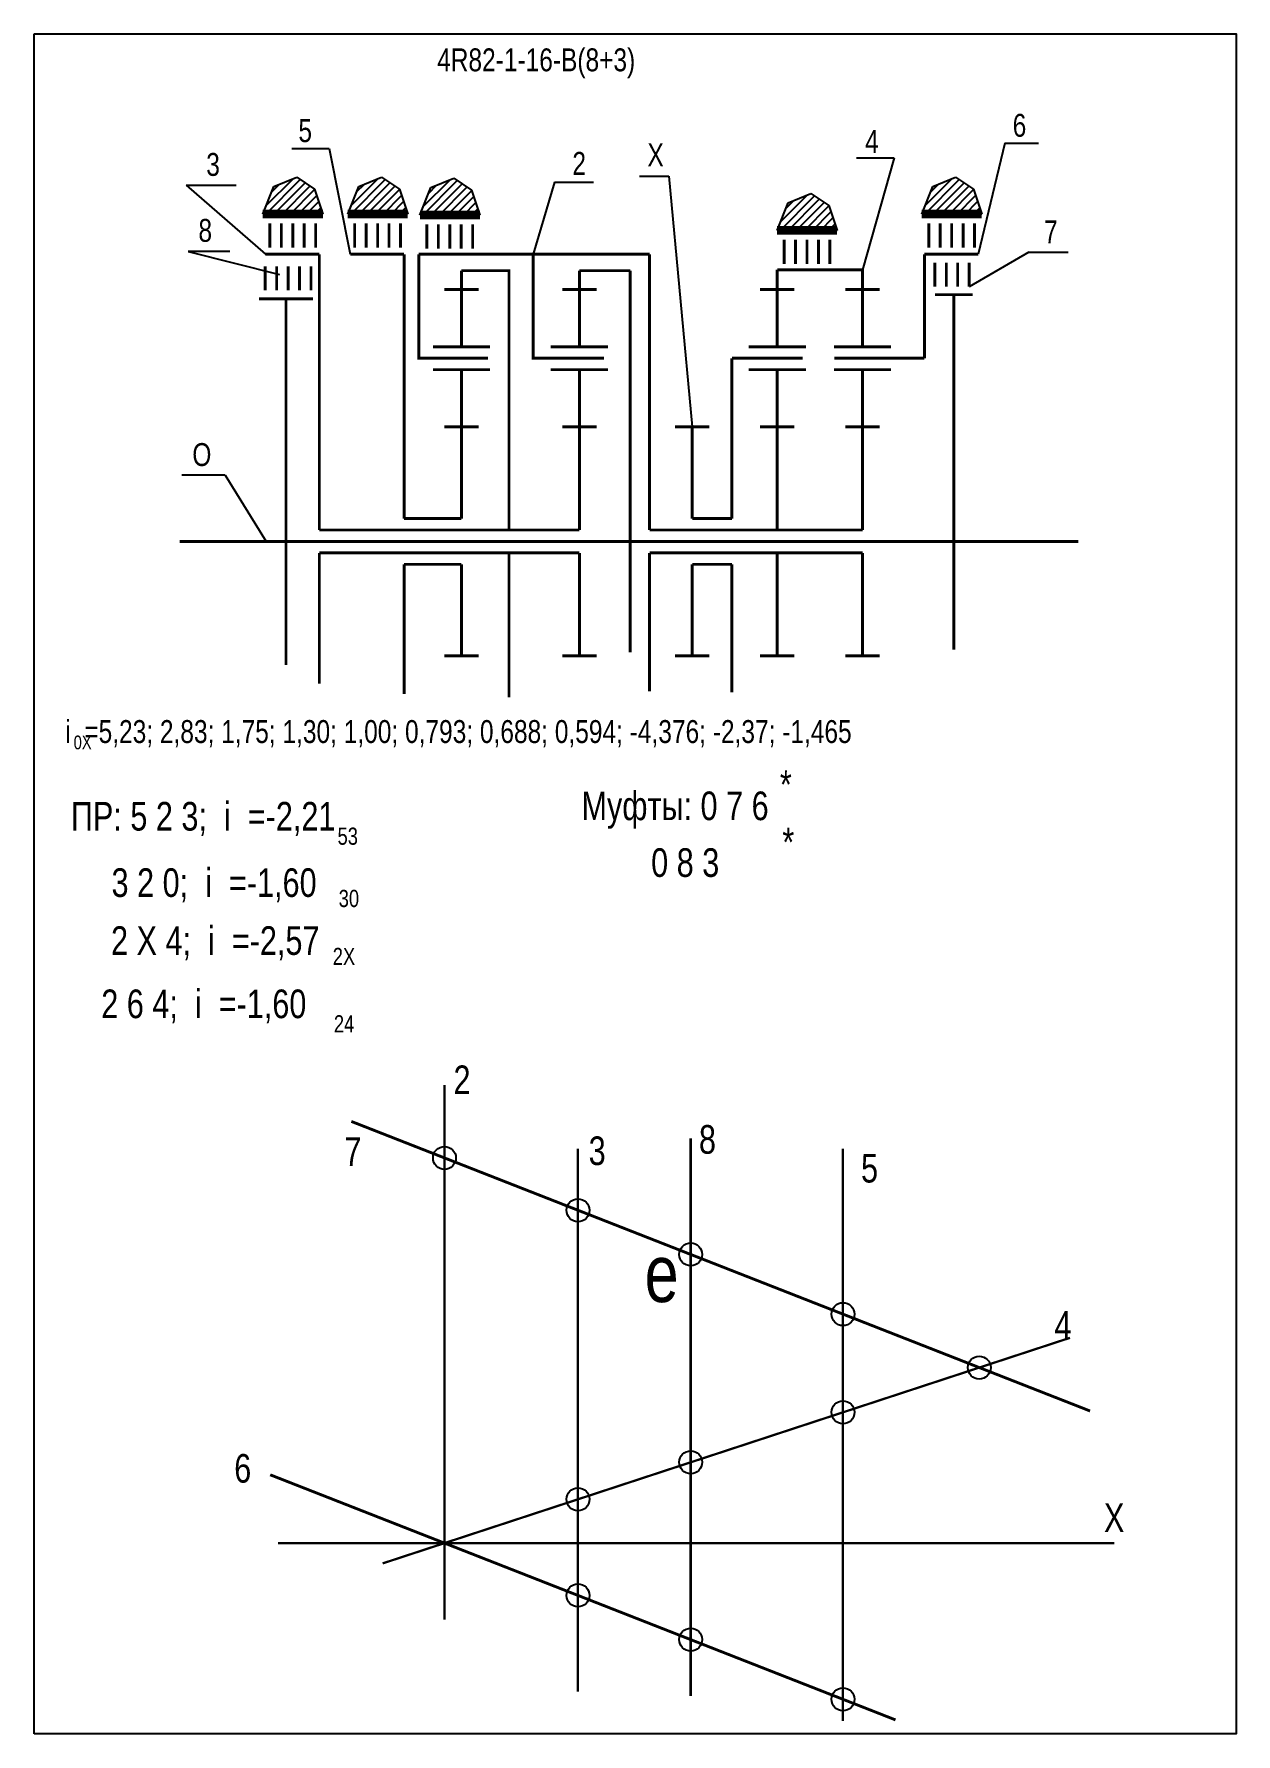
# Model space of a CAD drawing. Extents: x -352 to -142, y 153 to 450.
import ezdxf

# ---------------------------------------------------------------- set-up
doc = ezdxf.new("R2010")
doc.units = 0
doc.header["$LTSCALE"] = 15
doc.layers.get('0').update_dxf_attribs({"linetype": 'CONTINUOUS'})
doc.layers.add('DIM', color=92, linetype='CONTINUOUS')
doc.layers.add('MAIN', color=5, linetype='CONTINUOUS')
doc.styles.add('AMK', font='amk.shx', dxfattribs={"width": 0.8})

msp = doc.modelspace()

# ---------------------------------------------------------------- hatches: boundary and pattern name
at = {"layer": 'DIM'}
h = msp.add_hatch(dxfattribs=at)
h.set_pattern_fill('_USER', color=0, angle=45, style=0, pattern_type=0)
h.set_pattern_definition([(45, (-60.2171, -7.2894), (-0.7071068, 0.7071068), [])])
h.paths.add_polyline_path([(-310.51, 423.23), (-312.46, 418.41), (-301.96, 418.41), (-303.41, 422.73), (-306.52, 424.85)])
h = msp.add_hatch(dxfattribs=at)
h.set_pattern_fill('_USER', color=0, angle=45, style=0, pattern_type=0)
h.set_pattern_definition([(45, (-45.395, -7.2894), (-0.7071068, 0.7071068), [])])
h.paths.add_polyline_path([(-295.69, 423.23), (-297.63, 418.41), (-287.14, 418.41), (-288.59, 422.73), (-291.7, 424.85)])
h = msp.add_hatch(dxfattribs=at)
h.set_pattern_fill('_USER', color=0, angle=45, style=0, pattern_type=0)
h.set_pattern_definition([(45, (54.8998, -7.2894), (-0.7071068, 0.7071068), [])])
h.paths.add_polyline_path([(-195.4, 423.23), (-197.34, 418.41), (-186.84, 418.41), (-188.29, 422.73), (-191.41, 424.85)])
h = msp.add_hatch(dxfattribs=at)
h.set_pattern_fill('_USER', color=0, angle=45, style=0, pattern_type=0)
h.set_pattern_definition([(45, (-32.7837, -7.463), (-0.7071068, 0.7071068), [])])
h.paths.add_polyline_path([(-283.08, 423.06), (-285.02, 418.24), (-274.53, 418.24), (-275.98, 422.56), (-279.09, 424.67)])
h = msp.add_hatch(dxfattribs=at)
h.set_pattern_fill('_USER', color=0, angle=45, style=0, pattern_type=0)
h.set_pattern_definition([(45, (29.6221, -10.1428), (-0.7071068, 0.7071068), [])])
h.paths.add_polyline_path([(-220.67, 420.38), (-222.62, 415.56), (-212.12, 415.56), (-213.57, 419.88), (-216.69, 421.99)])

# ---------------------------------------------------------------- linework, layer by layer
at = {"const_width": 0.4}
for points in [[(-280.72, 266.24), (-280.72, 172.82)], [(-257.4, 255.14), (-257.4, 160.27)], [(-211.1, 255.14), (-211.1, 155.11)], [(-291.52, 182.67), (-171.44, 222.08)]]:
    msp.add_lwpolyline(points, dxfattribs=at)
at = {"layer": 'DIM', "color": 0}
for p, q in [((-182.83, 430.8), (-187.46, 411.39)), ((-182.83, 430.8), (-176.92, 430.8)), ((-307.41, 429.87), (-300.85, 429.87)), ((-300.85, 429.87), (-297.17, 411.39)), ((-208.72, 428.21), (-202.15, 428.21)), ((-202.15, 428.21), (-207.68, 408.68)), ((-310.51, 423.23), (-306.52, 424.85)), ((-306.52, 424.85), (-303.41, 422.73)), ((-295.69, 423.23), (-291.7, 424.85)), ((-291.7, 424.85), (-288.59, 422.73)), ((-246.64, 425.01), (-241.5, 425.01)), ((-241.5, 425.01), (-237.43, 381.22)), ((-195.4, 423.23), (-191.41, 424.85)), ((-191.41, 424.85), (-188.29, 422.73)), ((-325.86, 423.45), (-317.13, 423.45)), ((-325.86, 423.45), (-311.99, 411.39)), ((-312.46, 418.41), (-310.51, 423.23)), ((-303.41, 422.73), (-301.96, 418.41)), ((-297.63, 418.41), (-295.69, 423.23)), ((-288.59, 422.73), (-287.14, 418.41)), ((-285.02, 418.24), (-283.08, 423.06)), ((-283.08, 423.06), (-279.09, 424.67)), ((-279.09, 424.67), (-275.98, 422.56)), ((-275.98, 422.56), (-274.53, 418.24)), ((-261.52, 423.96), (-265.21, 411.39)), ((-261.52, 423.96), (-254.68, 423.96)), ((-220.67, 420.38), (-216.69, 421.99)), ((-216.69, 421.99), (-213.57, 419.88)), ((-197.34, 418.41), (-195.4, 423.23)), ((-188.29, 422.73), (-186.84, 418.41)), ((-222.62, 415.56), (-220.67, 420.38)), ((-213.57, 419.88), (-212.12, 415.56)), ((-311.2, 418.22), (-304.29, 418.22)), ((-296.38, 418.22), (-289.47, 418.22)), ((-196.09, 418.22), (-189.17, 418.22)), ((-221.37, 415.37), (-214.45, 415.37)), ((-318.22, 411.87), (-325.47, 411.87)), ((-325.47, 411.87), (-309.54, 407.85)), ((-178.64, 411.74), (-189.05, 405.72)), ((-178.64, 411.74), (-171.77, 411.74)), ((-319.02, 372.77), (-326.63, 372.77)), ((-319.02, 372.77), (-311.89, 361.22))]:
    msp.add_line(p, q, dxfattribs=at)
for points, const_width in [([(-302.58, 411.39), (-302.58, 363.22)], 0.5), ([(-287.76, 411.39), (-287.76, 365.22)], 0.5), ([(-283.16, 393.22), (-285.21, 393.22), (-285.21, 411.39)], 0.5), ([(-244.89, 411.39), (-285.21, 411.39)], 0.5), ([(-261.93, 393.22), (-265.21, 393.22), (-265.21, 411.39)], 0.5), ([(-244.89, 411.39), (-244.89, 363.22)], 0.5), ([(-196.87, 411.39), (-196.87, 393.22)], 0.5), ([(-277.75, 408.53), (-269.44, 408.53), (-269.44, 363.22)], 0.5), ([(-257.14, 408.53), (-248.27, 408.53)], 0.5), ([(-248.27, 361.22), (-248.27, 408.53)], 0.5), ([(-222.58, 405.22), (-222.58, 408.68)], 0.5), ([(-207.68, 408.68), (-222.58, 408.68)], 0.5), ([(-191.74, 404.33), (-191.74, 342.3)], 0.5), ([(-313.1, 403.61), (-303.71, 403.61)], 0.5), ([(-308.4, 403.61), (-308.4, 339.6)], 0.5), ([(-282, 393.22), (-283.16, 393.22)], 0.5), ([(-230.51, 393.22), (-230.51, 365.22)], 0.5), ([(-287.76, 365.22), (-277.75, 365.22)], 0.5), ([(-230.51, 365.22), (-237.43, 365.22)], 0.5), ([(-302.58, 363.22), (-269.44, 363.22)], 0.5), ([(-275.29, 363.22), (-257.14, 363.22)], 0.5), ([(-207.68, 363.22), (-244.89, 363.22)], 0.5), ([(-326.96, 361.22), (-248.27, 361.22)], 0.5), ([(-302.58, 359.22), (-269.44, 359.22)], 0.5), ([(-302.58, 359.22), (-302.58, 336.37)], 0.5), ([(-275.29, 359.22), (-257.14, 359.22)], 0.5), ([(-269.44, 359.22), (-269.44, 333.98)], 0.5), ([(-248.27, 341.84), (-248.27, 361.22)], 0.5), ([(-248.27, 361.22), (-169.95, 361.22)], 0.5), ([(-244.89, 359.22), (-244.89, 335)], 0.5), ([(-207.68, 359.22), (-244.89, 359.22)], 0.5), ([(-287.76, 357.22), (-277.75, 357.22)], 0.5), ([(-287.76, 357.22), (-287.76, 334.58)], 0.5), ([(-230.51, 357.22), (-237.43, 357.22)], 0.5), ([(-230.51, 357.22), (-230.51, 334.84)], 0.5), ([(-167.93, 209.3), (-296.99, 259.89)], 0.5), ([(-237.7, 256.94), (-237.7, 159.48)], 0.5), ([(-201.92, 155.33), (-311.16, 198.15)], 0.5), ([(-309.78, 186.22), (-163.68, 186.22)], 0.4)]:
    msp.add_lwpolyline(points, dxfattribs=dict(at, const_width=const_width))
for centre in [(-280.72, 253.51), (-257.4, 244.37), (-237.7, 236.65), (-211.1, 226.22), (-187.29, 216.88), (-211.1, 209.07), (-237.7, 200.34), (-257.4, 193.87), (-257.4, 177.08), (-237.7, 169.36), (-211.1, 158.93)]:
    msp.add_circle(centre, 2, dxfattribs=at)
at = {"layer": 'MAIN'}
for points in [[(-352.43, 152.87), (-352.43, 449.87)], [(-352.43, 449.87), (-142.43, 449.87), (-142.43, 152.87), (-352.43, 152.87)]]:
    msp.add_lwpolyline(points, dxfattribs=at)
at = {"layer": 'MAIN', "color": 0}
for points, const_width in [([(-312.46, 418.41), (-301.96, 418.41)], 1.5), ([(-297.63, 418.41), (-287.14, 418.41)], 1.5), ([(-285.02, 418.24), (-274.53, 418.24)], 1.5), ([(-197.34, 418.41), (-186.84, 418.41)], 1.5), ([(-303.22, 416.76), (-303.22, 412.56)], 0.5), ([(-288.4, 416.76), (-288.4, 412.56)], 0.5), ([(-275.79, 416.59), (-275.79, 412.39)], 0.5), ([(-222.62, 415.56), (-212.12, 415.56)], 1.5), ([(-188.11, 416.76), (-188.11, 412.56)], 0.5), ([(-213.38, 413.91), (-213.38, 409.71)], 0.5), ([(-311.99, 411.39), (-302.58, 411.39)], 0.5), ([(-297.17, 411.39), (-287.76, 411.39)], 0.5), ([(-196.87, 411.39), (-187.46, 411.39)], 0.5), ([(-189.05, 409.92), (-189.05, 405.72)], 0.5), ([(-304.03, 409.3), (-304.03, 405.1)], 0.5), ([(-277.75, 405.22), (-277.75, 408.53)], 0.5), ([(-257.14, 405.22), (-257.14, 408.53)], 0.5), ([(-207.68, 395.22), (-207.68, 408.68)], 0.5), ([(-277.75, 405.22), (-280.75, 405.22)], 0.5), ([(-277.75, 395.22), (-277.75, 405.22)], 0.5), ([(-277.75, 405.22), (-274.75, 405.22)], 0.5), ([(-257.14, 405.22), (-260.14, 405.22)], 0.5), ([(-257.14, 395.22), (-257.14, 405.22)], 0.5), ([(-257.14, 405.22), (-254.14, 405.22)], 0.5), ([(-222.58, 405.22), (-225.58, 405.22)], 0.5), ([(-222.58, 395.22), (-222.58, 405.22)], 0.5), ([(-222.58, 405.22), (-219.58, 405.22)], 0.5), ([(-207.68, 405.22), (-210.68, 405.22)], 0.5), ([(-207.68, 405.22), (-204.68, 405.22)], 0.5), ([(-195.02, 404.33), (-188.46, 404.33)], 0.5), ([(-273.09, 393.22), (-282, 393.22)], 0.5), ([(-252.83, 393.22), (-261.93, 393.22)], 0.5), ([(-218.16, 393.22), (-230.51, 393.22)], 0.5), ([(-196.87, 393.22), (-212.62, 393.22)], 0.5), ([(-277.75, 391.22), (-282.75, 391.22)], 0.5), ([(-277.75, 381.22), (-277.75, 391.22), (-272.75, 391.22)], 0.5), ([(-257.14, 391.22), (-262.14, 391.22)], 0.5), ([(-257.14, 381.22), (-257.14, 391.22), (-252.14, 391.22)], 0.5), ([(-222.58, 391.22), (-227.58, 391.22)], 0.5), ([(-222.58, 381.22), (-222.58, 391.22), (-217.58, 391.22)], 0.5), ([(-207.68, 391.22), (-212.68, 391.22)], 0.5), ([(-207.68, 381.22), (-207.68, 391.22), (-202.68, 391.22)], 0.5), ([(-277.75, 381.22), (-280.75, 381.22)], 0.5), ([(-277.75, 365.22), (-277.75, 381.22)], 0.5), ([(-277.75, 381.22), (-274.75, 381.22)], 0.5), ([(-257.14, 381.22), (-260.14, 381.22)], 0.5), ([(-257.14, 363.22), (-257.14, 381.22)], 0.5), ([(-257.14, 381.22), (-254.14, 381.22)], 0.5), ([(-237.43, 381.22), (-240.43, 381.22)], 0.5), ([(-237.43, 365.22), (-237.43, 381.22)], 0.5), ([(-237.43, 381.22), (-234.43, 381.22)], 0.5), ([(-222.58, 381.22), (-225.58, 381.22)], 0.5), ([(-222.58, 363.22), (-222.58, 381.22)], 0.5), ([(-222.58, 381.22), (-219.58, 381.22)], 0.5), ([(-207.68, 381.22), (-210.68, 381.22)], 0.5), ([(-207.68, 363.22), (-207.68, 381.22)], 0.5), ([(-207.68, 381.22), (-204.68, 381.22)], 0.5), ([(-257.14, 359.22), (-257.14, 341.22)], 0.5), ([(-222.58, 359.22), (-222.58, 341.22)], 0.5), ([(-207.68, 359.22), (-207.68, 341.22)], 0.5), ([(-277.75, 357.22), (-277.75, 341.22)], 0.5), ([(-237.43, 357.22), (-237.43, 341.22)], 0.5), ([(-277.75, 341.22), (-280.75, 341.22)], 0.5), ([(-277.75, 341.22), (-274.75, 341.22)], 0.5), ([(-257.14, 341.22), (-260.14, 341.22)], 0.5), ([(-257.14, 341.22), (-254.14, 341.22)], 0.5), ([(-237.43, 341.22), (-240.43, 341.22)], 0.5), ([(-237.43, 341.22), (-234.43, 341.22)], 0.5), ([(-222.58, 341.22), (-225.58, 341.22)], 0.5), ([(-222.58, 341.22), (-219.58, 341.22)], 0.5), ([(-207.68, 341.22), (-210.68, 341.22)], 0.5), ([(-207.68, 341.22), (-204.68, 341.22)], 0.5)]:
    msp.add_lwpolyline(points, dxfattribs=dict(at, const_width=const_width))
for points in [[(-311.22, 416.76, 0.5, 0.5, 0), (-311.22, 412.56, 0.5, 0.5, 0)], [(-309.22, 416.76, 0.5, 0.5, 0), (-309.22, 412.56, 0.5, 0.5, 0)], [(-307.22, 416.76, 0.5, 0.5, 0), (-307.22, 412.56, 0.5, 0.5, 0)], [(-305.22, 416.76, 0.5, 0.5, 0), (-305.22, 412.56, 0.5, 0.5, 0)], [(-296.4, 416.76, 0.5, 0.5, 0), (-296.4, 412.56, 0.5, 0.5, 0)], [(-294.4, 416.76, 0.5, 0.5, 0), (-294.4, 412.56, 0.5, 0.5, 0)], [(-292.4, 416.76, 0.5, 0.5, 0), (-292.4, 412.56, 0.5, 0.5, 0)], [(-290.4, 416.76, 0.5, 0.5, 0), (-290.4, 412.56, 0.5, 0.5, 0)], [(-283.79, 416.59, 0.5, 0.5, 0), (-283.79, 412.39, 0.5, 0.5, 0)], [(-281.79, 416.59, 0.5, 0.5, 0), (-281.79, 412.39, 0.5, 0.5, 0)], [(-279.79, 416.59, 0.5, 0.5, 0), (-279.79, 412.39, 0.5, 0.5, 0)], [(-277.79, 416.59, 0.5, 0.5, 0), (-277.79, 412.39, 0.5, 0.5, 0)], [(-196.11, 416.76, 0.5, 0.5, 0), (-196.11, 412.56, 0.5, 0.5, 0)], [(-194.11, 416.76, 0.5, 0.5, 0), (-194.11, 412.56, 0.5, 0.5, 0)], [(-192.11, 416.76, 0.5, 0.5, 0), (-192.11, 412.56, 0.5, 0.5, 0)], [(-190.11, 416.76, 0.5, 0.5, 0), (-190.11, 412.56, 0.5, 0.5, 0)], [(-221.38, 413.91, 0.5, 0.5, 0), (-221.38, 409.71, 0.5, 0.5, 0)], [(-219.38, 413.91, 0.5, 0.5, 0), (-219.38, 409.71, 0.5, 0.5, 0)], [(-217.38, 413.91, 0.5, 0.5, 0), (-217.38, 409.71, 0.5, 0.5, 0)], [(-215.38, 413.91, 0.5, 0.5, 0), (-215.38, 409.71, 0.5, 0.5, 0)], [(-195.05, 409.92, 0.5, 0.5, 0), (-195.05, 405.72, 0.5, 0.5, 0)], [(-193.05, 409.92, 0.5, 0.5, 0), (-193.05, 405.72, 0.5, 0.5, 0)], [(-191.05, 409.92, 0.5, 0.5, 0), (-191.05, 405.72, 0.5, 0.5, 0)], [(-312.03, 409.3, 0.5, 0.5, 0), (-312.03, 405.1, 0.5, 0.5, 0)], [(-310.03, 409.3, 0.5, 0.5, 0), (-310.03, 405.1, 0.5, 0.5, 0)], [(-308.03, 409.3, 0.5, 0.5, 0), (-308.03, 405.1, 0.5, 0.5, 0)], [(-306.03, 409.3, 0.5, 0.5, 0), (-306.03, 405.1, 0.5, 0.5, 0)], [(-272.75, 395.22, 0.5, 0.5, 0), (-282.75, 395.22, 0.5, 0.5, 0)], [(-252.14, 395.22, 0.5, 0.5, 0), (-262.14, 395.22, 0.5, 0.5, 0)], [(-217.58, 395.22, 0.5, 0.5, 0), (-227.58, 395.22, 0.5, 0.5, 0)], [(-202.68, 395.22, 0.5, 0.5, 0), (-212.68, 395.22, 0.5, 0.5, 0)]]:
    msp.add_lwpolyline(points, format="xyseb", dxfattribs=at)

# ---------------------------------------------------------------- texts
at = {"layer": 'DIM', "color": 0, "style": 'AMK', "width": 0.8}
for s, height, p in [('4R82-1-16-B(8+3)', 4, (-282, 443.35)), ('5', 4, (-306.24, 430.99)), ('6', 4, (-181.45, 431.91)), ('X', 4, (-245.26, 426.74)), ('4', 4, (-207.24, 429.09)), ('3', 4, (-322.34, 425.08)), ('2', 4, (-258.37, 425.26)), ('8', 4, (-323.7, 413.56)), ('7', 4, (-175.96, 413.31)), ('O', 4, (-324.77, 374.39)), ('i  =5,23; 2,83; 1,75; 1,30; 1,00; 0,793; 0,688; 0,594; -4,376; -2,37; -1,465', 4, (-346.97, 326)), ('0X', 2.4, (-345.5, 324.9)), ('*', 5, (-222.12, 316.25)), (' ПР: 5 2 3;  i  =-2,21', 5, (-347.47, 310.7)), ('Муфты: 0 7 6', 5, (-256.78, 312.52)), ('53', 3, (-299.4, 308.22)), ('*', 5, (-221.69, 306.18)), ('       0 8 3', 5, (-255.01, 302.61)), ('    3 2 0;  i  =-1,60', 5, (-344.83, 299.11)), ('30', 3, (-299.2, 297.34)), ('    2 X 4;  i  =-2,57', 5, (-344.92, 288.98)), ('2X', 3, (-300.24, 287.21)), ('     2 6 4;  i  =-1,60', 5, (-348.11, 277.93)), ('24', 3, (-300.04, 275.44)), ('2', 5, (-279.14, 264.66)), ('8', 5, (-236.26, 254.25)), ('7', 5, (-298.21, 252.12)), ('3', 5, (-255.53, 252.26)), ('5', 5, (-207.94, 249.21)), ('e', 10, (-245.75, 228.33)), ('4', 5, (-174.15, 221.76)), ('6', 5, (-317.45, 196.78)), ('X', 5, (-165.5, 188.14))]:
    msp.add_text(s, height=height, dxfattribs=at).set_placement(p)

doc.saveas('drawing.dxf')
